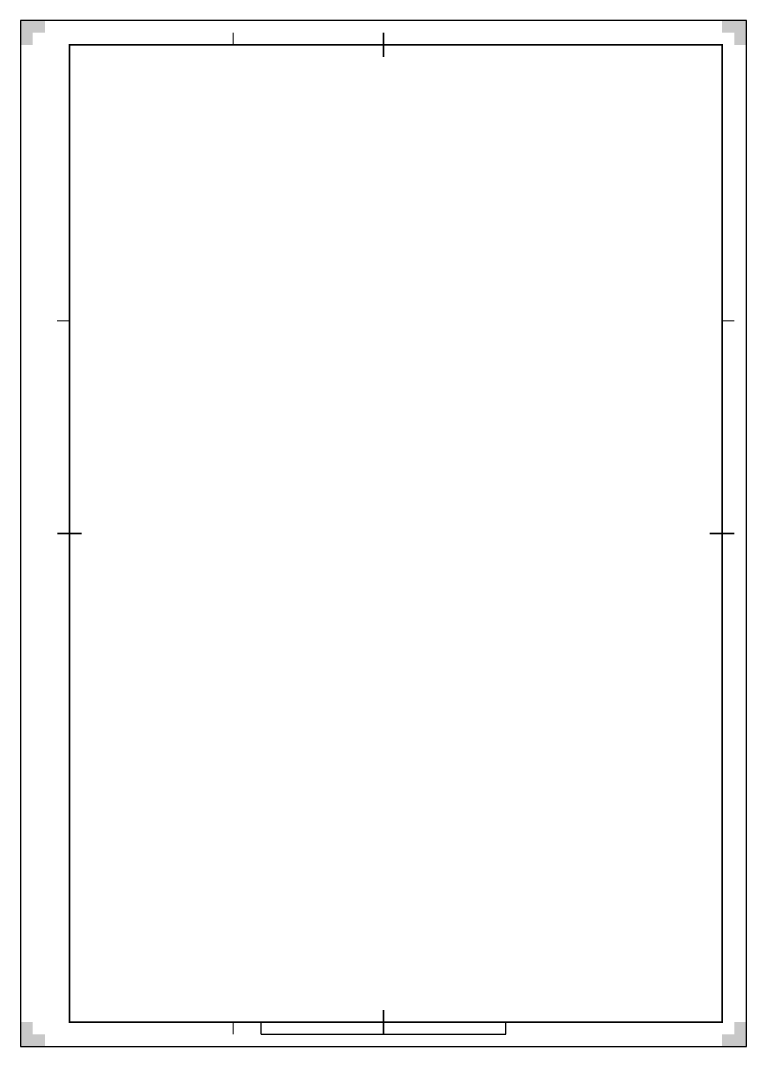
# Model space of a CAD drawing. Extents: x -20 to 277, y -10 to 410.
import ezdxf

# ---------------------------------------------------------------- set-up
doc = ezdxf.new("R2010")
doc.units = 0
for name, color, linetype, lineweight in [('to-xx-kader', 7, 'CONTINUOUS', 25), ('to-xx-snijrand', 7, 'CONTINUOUS', 25), ('to-xx-vouwmerk', 7, 'CONTINUOUS', 18)]:
    doc.layers.add(name, color=color, linetype=linetype, lineweight=lineweight)

msp = doc.modelspace()

# ---------------------------------------------------------------- hatches: boundary and pattern name
at = {"layer": 'to-xx-snijrand'}
for points in [[(-10, 410), (-20, 410), (-20, 400), (-15, 400), (-15, 405), (-10, 405)], [(277, 400), (277, 410), (267, 410), (267, 405), (272, 405), (272, 400)], [(-20, 0), (-20, -10), (-10, -10), (-10, -5), (-15, -5), (-15, 0)], [(267, -10), (277, -10), (277, 0), (272, 0), (272, -5), (267, -5)]]:
    msp.add_hatch(color=256, dxfattribs=at).paths.add_polyline_path(points)

# ---------------------------------------------------------------- linework, layer by layer
at = {"layer": 'to-xx-kader'}
for p, q in [((267, 200), (272, 200)), ((267, 200), (272, 200)), ((78.5, -5), (78.5, 0)), ((178.5, -5), (178.5, 0)), ((78.5, -5), (178.5, -5))]:
    msp.add_line(p, q, dxfattribs=at)
at = {"layer": 'to-xx-kader', "const_width": 0.7, "flags": 128}
for points in [[(128.5, 405), (128.5, 395)], [(-5, 200), (5, 200)], [(272, 200), (262, 200)], [(128.5, -5), (128.5, 5)]]:
    msp.add_lwpolyline(points, dxfattribs=at)
at = {"layer": 'to-xx-kader', "const_width": 0.7}
msp.add_lwpolyline([(0, 0), (267, 0), (267, 400), (0, 400)], close=True, dxfattribs=at)
at = {"layer": 'to-xx-snijrand'}
for p, q in [((277, 410), (-20, 410)), ((-20, 410), (-20, -10)), ((277, -10), (277, 410)), ((-20, -10), (277, -10))]:
    msp.add_line(p, q, dxfattribs=at)
at = {"layer": 'to-xx-vouwmerk'}
for p, q in [((67, 400), (67, 405)), ((-5, 287), (0, 287)), ((267, 287), (272, 287)), ((67, -5), (67, 0))]:
    msp.add_line(p, q, dxfattribs=at)

doc.saveas('drawing.dxf')
